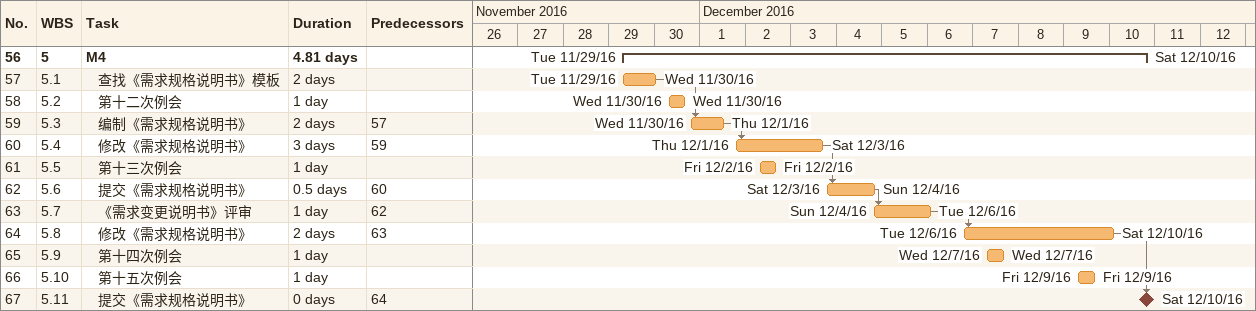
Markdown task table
| ID | WBS | Task | Duration | Start | Finish | Predecessors |
|---|---|---|---|---|---|---|
| 56 | 5 | **M4** | 4.81d | 2016-11-29 | 2016-12-10 |  |
| 57 | 5.1 | 查找《需求规格说明书》模板 | 2d | 2016-11-29 | 2016-11-30 |  |
| 58 | 5.2 | 第十二次例会 | 1d | 2016-11-30 | 2016-11-30 |  |
| 59 | 5.3 | 编制《需求规格说明书》 | 2d | 2016-11-30 | 2016-12-01 | 57 |
| 60 | 5.4 | 修改《需求规格说明书》 | 3d | 2016-12-01 | 2016-12-03 | 59 |
| 61 | 5.5 | 第十三次例会 | 1d | 2016-12-02 | 2016-12-02 |  |
| 62 | 5.6 | 提交《需求规格说明书》 | 0.5d | 2016-12-03 | 2016-12-04 | 60 |
| 63 | 5.7 | 《需求变更说明书》评审 | 1d | 2016-12-04 | 2016-12-06 | 62 |
| 64 | 5.8 | 修改《需求规格说明书》 | 2d | 2016-12-06 | 2016-12-10 | 63 |
| 65 | 5.9 | 第十四次例会 | 1d | 2016-12-07 | 2016-12-07 |  |
| 66 | 5.10 | 第十五次例会 | 1d | 2016-12-09 | 2016-12-09 |  |
| 67 | 5.11 | 提交《需求规格说明书》 | 0d | 2016-12-10 | 2016-12-10 | 64 |
